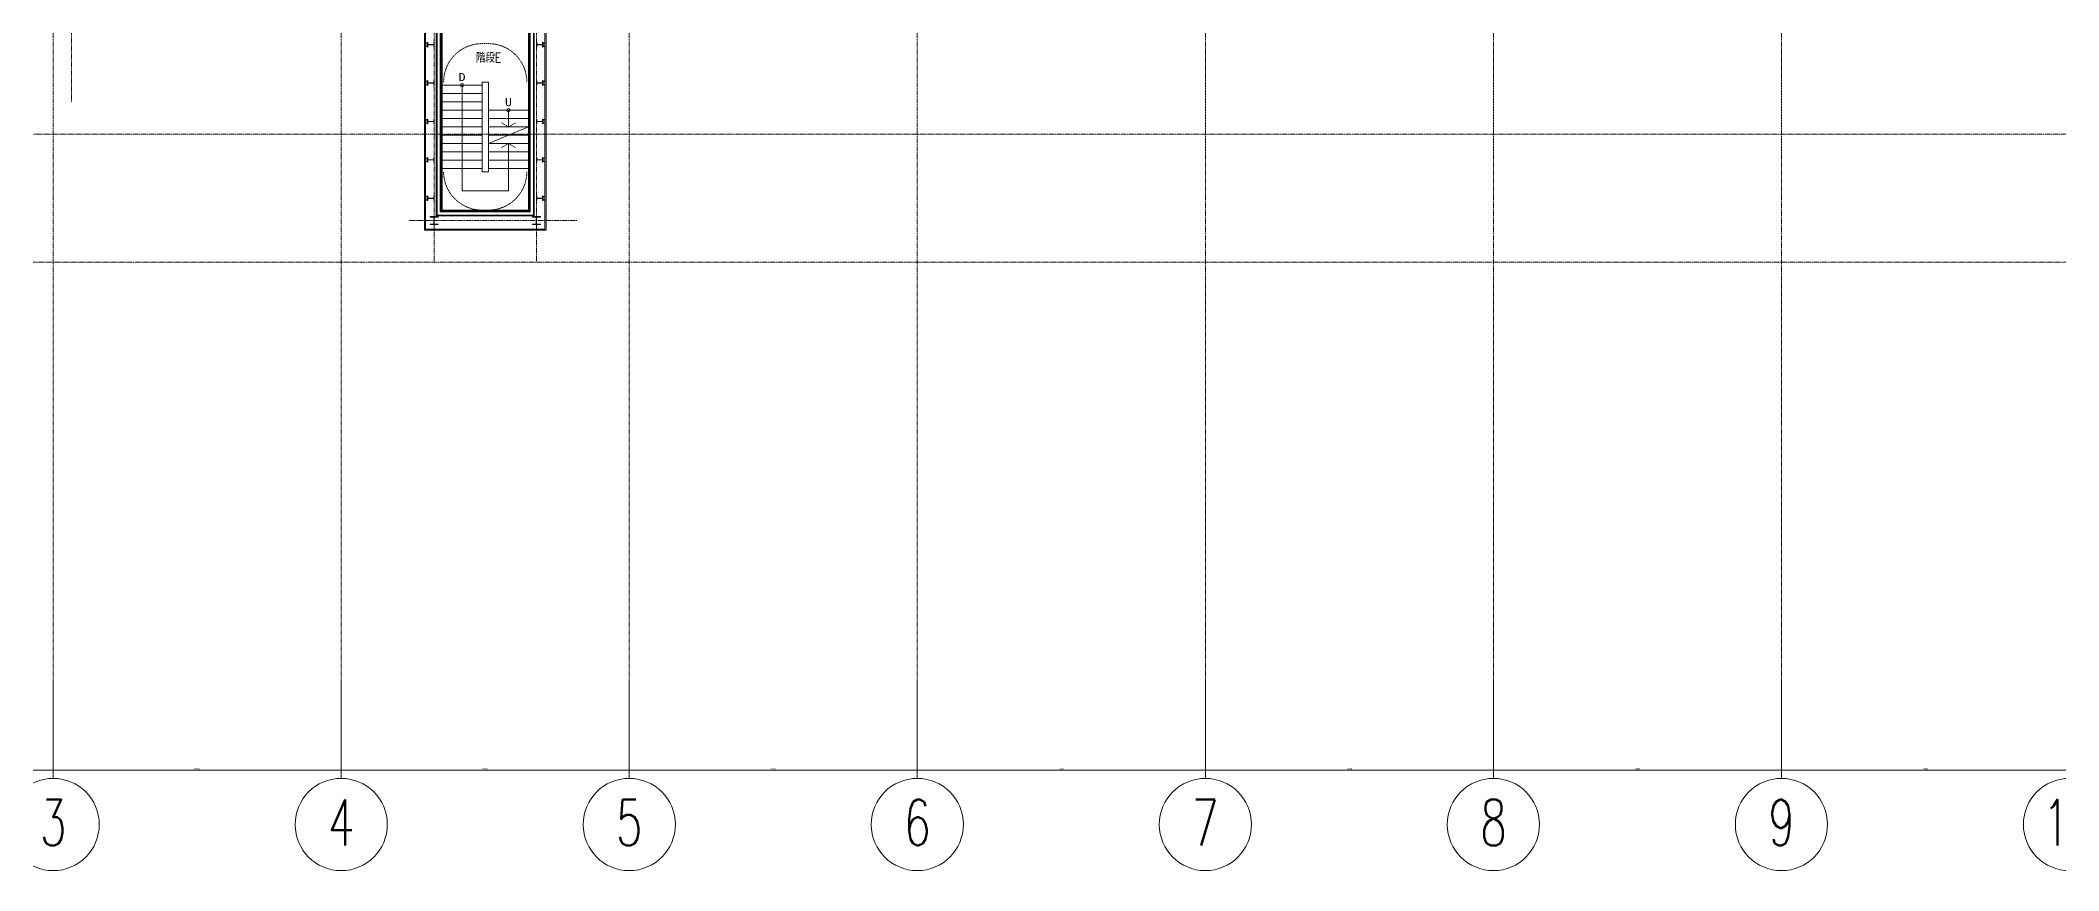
# Model space of a CAD drawing. Extents: x 248377 to 605788, y 154198 to 263202.
# Drawn here: x 291526 to 354586, y 154198 to 180135 of the extents above; entities that cross this region are included whole.
import ezdxf
from ezdxf.enums import TextEntityAlignment as Align

# ---------------------------------------------------------------- set-up
doc = ezdxf.new("R2010")
doc.units = 0
doc.header["$LTSCALE"] = 5
doc.linetypes.add('Data Center Layout_L20$0$CENTER', pattern=[2, 1.25, -0.25, 0.25, -0.25])
doc.linetypes.add('Data Center Layout_L20$0$HIDDENK2', pattern=[0.5, 0.25, -0.25])
doc.layers.add('Data Center Layout_L20$0$98-DIM', color=252, linetype='Continuous')
doc.layers.add('Data Center Layout_L20$0$MACHINE-DIM', color=252, linetype='Continuous')
for name, color, linetype, lineweight in [('Data Center Layout_L20$0$ARC', 252, 'Continuous', 0), ('Data Center Layout_L20$0$FLAG', 252, 'Continuous', 0), ('Data Center Layout_L20$0$H-SIN', 252, 'Data Center Layout_L20$0$CENTER', 9), ('Data Center Layout_L20$0$K-SIN', 252, 'Data Center Layout_L20$0$CENTER', 9), ('Data Center Layout_L20$0$SUGATA3', 252, 'Continuous', 0)]:
    doc.layers.add(name, color=color, linetype=linetype, lineweight=lineweight)
doc.styles.add('Data Center Layout_L20$0$ATS', font='monotxt', dxfattribs={"bigfont": 'BIGFONT'})
doc.styles.add('Data Center Layout_L20$0$dim-txt', font='isocp.shx', dxfattribs={"width": 0.7, "bigfont": 'chineset.shx'})
doc.styles.add('Data Center Layout_L20$0$ROMS', font='ROMANS.shx', dxfattribs={"bigfont": 'bigfont.shx'})
doc.styles.add('Data Center Layout_L20$0$型式1', font='simplex.shx', dxfattribs={"width": 0.68, "bigfont": 'chineset.shx'})
doc.dimstyles.new('Data Center Layout_L20$0$ARCH-dim-200MM', dxfattribs={"dimscale": 200, "dimtxt": 0.3, "dimasz": 0.1, "dimexe": 0.1, "dimexo": 0.1, "dimgap": 0.05, "dimtad": 1, "dimdec": 0, "dimlfac": 10, "dimdsep": 46, "dimtxsty": 'Data Center Layout_L20$0$dim-txt', "dimblk": 'Data Center Layout_L20$0$_Dot', "dimcen": 2, "dimclrd": 256, "dimclre": 256, "dimclrt": 256, "dimadec": 0, "dimazin": 0, "dimtfac": 0.8, "dimtdec": 1, "dimtix": 1, "dimtmove": 2, "dimatfit": 3, "dimldrblk": 'Data Center Layout_L20$0$_ArchTick', "dimfxl": 1, "dimtvp": 1, "dimtolj": 1, "dimlwd": 13, "dimlwe": 9, "dimarcsym": 0})

# ---------------------------------------------------------------- blocks, each defined once
blk = doc.blocks.new('Data Center Layout_L20$0$_Dot')
at = {"layer": 'Data Center Layout_L20$0$MACHINE-DIM', "color": 0, "lineweight": -2}
blk.add_line((-0.5, 0), (-1, 0), dxfattribs=at)
at = {"layer": 'Data Center Layout_L20$0$MACHINE-DIM', "color": 0, "const_width": 0.5}
blk.add_lwpolyline([(-0.25, 0, 1), (0.25, 0, 1)], format="xyb", close=True, dxfattribs=at)
blk = doc.blocks.new('*D53')
at = {"layer": 'Data Center Layout_L20$0$98-DIM', "lineweight": 9, "transparency": 16777216}
for p, q in [((378940, 126902), (378940, 124160)), ((387940, 126902), (387940, 124160))]:
    blk.add_line(p, q, dxfattribs=at)
at = {"layer": 'Data Center Layout_L20$0$98-DIM', "lineweight": 13, "transparency": 16777216}
blk.add_line((378960, 124180), (387920, 124180), dxfattribs=at)
at = {"layer": 'DEFPOINTS', "color": 0, "transparency": 16777216}
for p in [(378940, 126922), (387940, 126922), (387940, 124180)]:
    blk.add_point(p, dxfattribs=at)
at = {"layer": 'Data Center Layout_L20$0$98-DIM', "lineweight": 13, "transparency": 16777216, "xscale": 20, "yscale": 20, "zscale": 20, "rotation": 180}
blk.add_blockref('Data Center Layout_L20$0$_Dot', (378940, 124180), dxfattribs=at)
at = {"layer": 'Data Center Layout_L20$0$98-DIM', "lineweight": 13, "transparency": 16777216, "xscale": 20, "yscale": 20, "zscale": 20}
blk.add_blockref('Data Center Layout_L20$0$_Dot', (387940, 124180), dxfattribs=at)
at = {"layer": 'Data Center Layout_L20$0$98-DIM', "transparency": 16777216, "insert": (383440, 124220), "char_height": 60, "attachment_point": 5, "style": 'Data Center Layout_L20$0$dim-txt'}
blk.add_mtext('\\A1;90000', dxfattribs=at)
blk = doc.blocks.new('Data Center Layout_L20$0$_ArchTick')
at = {"layer": 'Data Center Layout_L20$0$MACHINE-DIM', "color": 0, "const_width": 0.15}
blk.add_lwpolyline([(-0.5, -0.5), (0.5, 0.5)], dxfattribs=at)
blk = doc.blocks.new('*D54')
at = {"layer": 'Data Center Layout_L20$0$98-DIM', "lineweight": 9, "transparency": 16777216}
for p, q in [((387940, 126902), (387940, 124160)), ((396940, 126902), (396940, 124160))]:
    blk.add_line(p, q, dxfattribs=at)
at = {"layer": 'Data Center Layout_L20$0$98-DIM', "lineweight": 13, "transparency": 16777216}
blk.add_line((387960, 124180), (396920, 124180), dxfattribs=at)
at = {"layer": 'DEFPOINTS', "color": 0, "transparency": 16777216}
for p in [(387940, 126922), (396940, 126922), (396940, 124180)]:
    blk.add_point(p, dxfattribs=at)
at = {"layer": 'Data Center Layout_L20$0$98-DIM', "lineweight": 13, "transparency": 16777216, "xscale": 20, "yscale": 20, "zscale": 20, "rotation": 180}
blk.add_blockref('Data Center Layout_L20$0$_Dot', (387940, 124180), dxfattribs=at)
at = {"layer": 'Data Center Layout_L20$0$98-DIM', "lineweight": 13, "transparency": 16777216, "xscale": 20, "yscale": 20, "zscale": 20}
blk.add_blockref('Data Center Layout_L20$0$_Dot', (396940, 124180), dxfattribs=at)
at = {"layer": 'Data Center Layout_L20$0$98-DIM', "transparency": 16777216, "insert": (392440, 124220), "char_height": 60, "attachment_point": 5, "style": 'Data Center Layout_L20$0$dim-txt'}
blk.add_mtext('\\A1;90000', dxfattribs=at)
blk = doc.blocks.new('*D55')
at = {"layer": 'Data Center Layout_L20$0$98-DIM', "lineweight": 9, "transparency": 16777216}
for p, q in [((360940, 126902), (360940, 124160)), ((369940, 126902), (369940, 124160))]:
    blk.add_line(p, q, dxfattribs=at)
at = {"layer": 'Data Center Layout_L20$0$98-DIM', "lineweight": 13, "transparency": 16777216}
blk.add_line((360960, 124180), (369920, 124180), dxfattribs=at)
at = {"layer": 'DEFPOINTS', "color": 0, "transparency": 16777216}
for p in [(360940, 126922), (369940, 126922), (369940, 124180)]:
    blk.add_point(p, dxfattribs=at)
at = {"layer": 'Data Center Layout_L20$0$98-DIM', "lineweight": 13, "transparency": 16777216, "xscale": 20, "yscale": 20, "zscale": 20, "rotation": 180}
blk.add_blockref('Data Center Layout_L20$0$_Dot', (360940, 124180), dxfattribs=at)
at = {"layer": 'Data Center Layout_L20$0$98-DIM', "lineweight": 13, "transparency": 16777216, "xscale": 20, "yscale": 20, "zscale": 20}
blk.add_blockref('Data Center Layout_L20$0$_Dot', (369940, 124180), dxfattribs=at)
at = {"layer": 'Data Center Layout_L20$0$98-DIM', "transparency": 16777216, "insert": (365440, 124220), "char_height": 60, "attachment_point": 5, "style": 'Data Center Layout_L20$0$dim-txt'}
blk.add_mtext('\\A1;90000', dxfattribs=at)
blk = doc.blocks.new('*D56')
at = {"layer": 'Data Center Layout_L20$0$98-DIM', "lineweight": 9, "transparency": 16777216}
for p, q in [((369940, 126902), (369940, 124160)), ((378940, 126902), (378940, 124160))]:
    blk.add_line(p, q, dxfattribs=at)
at = {"layer": 'Data Center Layout_L20$0$98-DIM', "lineweight": 13, "transparency": 16777216}
blk.add_line((369960, 124180), (378920, 124180), dxfattribs=at)
at = {"layer": 'DEFPOINTS', "color": 0, "transparency": 16777216}
for p in [(369940, 126922), (378940, 126922), (378940, 124180)]:
    blk.add_point(p, dxfattribs=at)
at = {"layer": 'Data Center Layout_L20$0$98-DIM', "lineweight": 13, "transparency": 16777216, "xscale": 20, "yscale": 20, "zscale": 20, "rotation": 180}
blk.add_blockref('Data Center Layout_L20$0$_Dot', (369940, 124180), dxfattribs=at)
at = {"layer": 'Data Center Layout_L20$0$98-DIM', "lineweight": 13, "transparency": 16777216, "xscale": 20, "yscale": 20, "zscale": 20}
blk.add_blockref('Data Center Layout_L20$0$_Dot', (378940, 124180), dxfattribs=at)
at = {"layer": 'Data Center Layout_L20$0$98-DIM', "transparency": 16777216, "insert": (374440, 124220), "char_height": 60, "attachment_point": 5, "style": 'Data Center Layout_L20$0$dim-txt'}
blk.add_mtext('\\A1;90000', dxfattribs=at)
blk = doc.blocks.new('*D57')
at = {"layer": 'Data Center Layout_L20$0$98-DIM', "lineweight": 9, "transparency": 16777216}
for p, q in [((342940, 126902), (342940, 124160)), ((351940, 126902), (351940, 124160))]:
    blk.add_line(p, q, dxfattribs=at)
at = {"layer": 'Data Center Layout_L20$0$98-DIM', "lineweight": 13, "transparency": 16777216}
blk.add_line((342960, 124180), (351920, 124180), dxfattribs=at)
at = {"layer": 'DEFPOINTS', "color": 0, "transparency": 16777216}
for p in [(342940, 126922), (351940, 126922), (351940, 124180)]:
    blk.add_point(p, dxfattribs=at)
at = {"layer": 'Data Center Layout_L20$0$98-DIM', "lineweight": 13, "transparency": 16777216, "xscale": 20, "yscale": 20, "zscale": 20, "rotation": 180}
blk.add_blockref('Data Center Layout_L20$0$_Dot', (342940, 124180), dxfattribs=at)
at = {"layer": 'Data Center Layout_L20$0$98-DIM', "lineweight": 13, "transparency": 16777216, "xscale": 20, "yscale": 20, "zscale": 20}
blk.add_blockref('Data Center Layout_L20$0$_Dot', (351940, 124180), dxfattribs=at)
at = {"layer": 'Data Center Layout_L20$0$98-DIM', "transparency": 16777216, "insert": (347440, 124220), "char_height": 60, "attachment_point": 5, "style": 'Data Center Layout_L20$0$dim-txt'}
blk.add_mtext('\\A1;90000', dxfattribs=at)
blk = doc.blocks.new('*D58')
at = {"layer": 'Data Center Layout_L20$0$98-DIM', "lineweight": 9, "transparency": 16777216}
for p, q in [((324940, 126902), (324940, 124160)), ((333940, 126902), (333940, 124160))]:
    blk.add_line(p, q, dxfattribs=at)
at = {"layer": 'Data Center Layout_L20$0$98-DIM', "lineweight": 13, "transparency": 16777216}
blk.add_line((324960, 124180), (333920, 124180), dxfattribs=at)
at = {"layer": 'DEFPOINTS', "color": 0, "transparency": 16777216}
for p in [(324940, 126922), (333940, 126922), (333940, 124180)]:
    blk.add_point(p, dxfattribs=at)
at = {"layer": 'Data Center Layout_L20$0$98-DIM', "lineweight": 13, "transparency": 16777216, "xscale": 20, "yscale": 20, "zscale": 20, "rotation": 180}
blk.add_blockref('Data Center Layout_L20$0$_Dot', (324940, 124180), dxfattribs=at)
at = {"layer": 'Data Center Layout_L20$0$98-DIM', "lineweight": 13, "transparency": 16777216, "xscale": 20, "yscale": 20, "zscale": 20}
blk.add_blockref('Data Center Layout_L20$0$_Dot', (333940, 124180), dxfattribs=at)
at = {"layer": 'Data Center Layout_L20$0$98-DIM', "transparency": 16777216, "insert": (329440, 124220), "char_height": 60, "attachment_point": 5, "style": 'Data Center Layout_L20$0$dim-txt'}
blk.add_mtext('\\A1;90000', dxfattribs=at)
blk = doc.blocks.new('*D60')
at = {"layer": 'Data Center Layout_L20$0$98-DIM', "lineweight": 9, "transparency": 16777216}
for p, q in [((333940, 126902), (333940, 124160)), ((342940, 126902), (342940, 124160))]:
    blk.add_line(p, q, dxfattribs=at)
at = {"layer": 'Data Center Layout_L20$0$98-DIM', "lineweight": 13, "transparency": 16777216}
blk.add_line((333960, 124180), (342920, 124180), dxfattribs=at)
at = {"layer": 'DEFPOINTS', "color": 0, "transparency": 16777216}
for p in [(333940, 126922), (342940, 126922), (342940, 124180)]:
    blk.add_point(p, dxfattribs=at)
at = {"layer": 'Data Center Layout_L20$0$98-DIM', "lineweight": 13, "transparency": 16777216, "xscale": 20, "yscale": 20, "zscale": 20, "rotation": 180}
blk.add_blockref('Data Center Layout_L20$0$_Dot', (333940, 124180), dxfattribs=at)
at = {"layer": 'Data Center Layout_L20$0$98-DIM', "lineweight": 13, "transparency": 16777216, "xscale": 20, "yscale": 20, "zscale": 20}
blk.add_blockref('Data Center Layout_L20$0$_Dot', (342940, 124180), dxfattribs=at)
at = {"layer": 'Data Center Layout_L20$0$98-DIM', "transparency": 16777216, "insert": (338440, 124220), "char_height": 60, "attachment_point": 5, "style": 'Data Center Layout_L20$0$dim-txt'}
blk.add_mtext('\\A1;90000', dxfattribs=at)
blk = doc.blocks.new('*D61')
at = {"layer": 'Data Center Layout_L20$0$98-DIM', "lineweight": 9, "transparency": 16777216}
for p, q in [((351940, 126902), (351940, 124160)), ((360940, 126902), (360940, 124160))]:
    blk.add_line(p, q, dxfattribs=at)
at = {"layer": 'Data Center Layout_L20$0$98-DIM', "lineweight": 13, "transparency": 16777216}
blk.add_line((351960, 124180), (360920, 124180), dxfattribs=at)
at = {"layer": 'DEFPOINTS', "color": 0, "transparency": 16777216}
for p in [(351940, 126922), (360940, 126922), (360940, 124180)]:
    blk.add_point(p, dxfattribs=at)
at = {"layer": 'Data Center Layout_L20$0$98-DIM', "lineweight": 13, "transparency": 16777216, "xscale": 20, "yscale": 20, "zscale": 20, "rotation": 180}
blk.add_blockref('Data Center Layout_L20$0$_Dot', (351940, 124180), dxfattribs=at)
at = {"layer": 'Data Center Layout_L20$0$98-DIM', "lineweight": 13, "transparency": 16777216, "xscale": 20, "yscale": 20, "zscale": 20}
blk.add_blockref('Data Center Layout_L20$0$_Dot', (360940, 124180), dxfattribs=at)
at = {"layer": 'Data Center Layout_L20$0$98-DIM', "transparency": 16777216, "insert": (356440, 124220), "char_height": 60, "attachment_point": 5, "style": 'Data Center Layout_L20$0$dim-txt'}
blk.add_mtext('\\A1;90000', dxfattribs=at)
blk = doc.blocks.new('Data Center Layout_L20$0$A$C80dc7663')
at = {"layer": 'Data Center Layout_L20$0$ARC'}
for p, q in [((346035.24, 148245.59), (346035.24, 141620.59)), ((346060.24, 141645.59), (346060.24, 148245.59)), ((348820.24, 148245.59), (348820.24, 141645.59)), ((348845.24, 148245.59), (348845.24, 141620.59)), ((345575.24, 141080.59), (345575.24, 147580.59)), ((345910.24, 147895.59), (345910.24, 141495.59)), ((345935.24, 147895.59), (345935.24, 141520.59)), ((348945.24, 147895.59), (348945.24, 141520.59)), ((348970.24, 147895.59), (348970.24, 141495.59)), ((349305.24, 141080.59), (349305.24, 147580.59)), ((345540.24, 141045.59), (345540.24, 147545.59)), ((349340.24, 141045.59), (349340.24, 147545.59)), ((348970.24, 141495.59), (345910.24, 141495.59)), ((348945.24, 141520.59), (345935.24, 141520.59)), ((348845.24, 141620.59), (346035.24, 141620.59)), ((348820.24, 141645.59), (346060.24, 141645.59)), ((345540.24, 141045.59), (349340.24, 141045.59)), ((345575.24, 141080.59), (349305.24, 141080.59))]:
    blk.add_line(p, q, dxfattribs=at)
for points in [[(345625.24, 146795.59), (345625.24, 146895.59), (345575.24, 146895.59), (345575.24, 146795.59)], [(345590.24, 146901.59), (345640.24, 146901.59), (345640.24, 146851.59), (345634.24, 146851.59), (345634.24, 146895.59), (345590.24, 146895.59)], [(345590.24, 146789.59), (345640.24, 146789.59), (345640.24, 146839.59), (345634.24, 146839.59), (345634.24, 146795.59), (345590.24, 146795.59)], [(345640.24, 146770.59), (345640.24, 146920.59), (345649.24, 146920.59), (345649.24, 146848.59), (345831.24, 146848.59), (345831.24, 146920.59), (345840.24, 146920.59), (345840.24, 146770.59), (345831.24, 146770.59), (345831.24, 146842.59), (345649.24, 146842.59), (345649.24, 146770.59)], [(349240.24, 146770.59), (349240.24, 146920.59), (349231.24, 146920.59), (349231.24, 146848.59), (349049.24, 146848.59), (349049.24, 146920.59), (349040.24, 146920.59), (349040.24, 146770.59), (349049.24, 146770.59), (349049.24, 146842.59), (349231.24, 146842.59), (349231.24, 146770.59)], [(349290.24, 146901.59), (349240.24, 146901.59), (349240.24, 146851.59), (349246.24, 146851.59), (349246.24, 146895.59), (349290.24, 146895.59)], [(349290.24, 146789.59), (349240.24, 146789.59), (349240.24, 146839.59), (349246.24, 146839.59), (349246.24, 146795.59), (349290.24, 146795.59)], [(349255.24, 146795.59), (349255.24, 146895.59), (349305.24, 146895.59), (349305.24, 146795.59)], [(345625.24, 145595.59), (345625.24, 145695.59), (345575.24, 145695.59), (345575.24, 145595.59)], [(345590.24, 145701.59), (345640.24, 145701.59), (345640.24, 145651.59), (345634.24, 145651.59), (345634.24, 145695.59), (345590.24, 145695.59)], [(345640.24, 145570.59), (345640.24, 145720.59), (345649.24, 145720.59), (345649.24, 145648.59), (345831.24, 145648.59), (345831.24, 145720.59), (345840.24, 145720.59), (345840.24, 145570.59), (345831.24, 145570.59), (345831.24, 145642.59), (345649.24, 145642.59), (345649.24, 145570.59)], [(349240.24, 145570.59), (349240.24, 145720.59), (349231.24, 145720.59), (349231.24, 145648.59), (349049.24, 145648.59), (349049.24, 145720.59), (349040.24, 145720.59), (349040.24, 145570.59), (349049.24, 145570.59), (349049.24, 145642.59), (349231.24, 145642.59), (349231.24, 145570.59)], [(349290.24, 145701.59), (349240.24, 145701.59), (349240.24, 145651.59), (349246.24, 145651.59), (349246.24, 145695.59), (349290.24, 145695.59)], [(349255.24, 145595.59), (349255.24, 145695.59), (349305.24, 145695.59), (349305.24, 145595.59)], [(345590.24, 145589.59), (345640.24, 145589.59), (345640.24, 145639.59), (345634.24, 145639.59), (345634.24, 145595.59), (345590.24, 145595.59)], [(349290.24, 145589.59), (349240.24, 145589.59), (349240.24, 145639.59), (349246.24, 145639.59), (349246.24, 145595.59), (349290.24, 145595.59)], [(345625.24, 144395.59), (345625.24, 144495.59), (345575.24, 144495.59), (345575.24, 144395.59)], [(345590.24, 144501.59), (345640.24, 144501.59), (345640.24, 144451.59), (345634.24, 144451.59), (345634.24, 144495.59), (345590.24, 144495.59)], [(345590.24, 144389.59), (345640.24, 144389.59), (345640.24, 144439.59), (345634.24, 144439.59), (345634.24, 144395.59), (345590.24, 144395.59)], [(345640.24, 144370.59), (345640.24, 144520.59), (345649.24, 144520.59), (345649.24, 144448.59), (345831.24, 144448.59), (345831.24, 144520.59), (345840.24, 144520.59), (345840.24, 144370.59), (345831.24, 144370.59), (345831.24, 144442.59), (345649.24, 144442.59), (345649.24, 144370.59)], [(349240.24, 144370.59), (349240.24, 144520.59), (349231.24, 144520.59), (349231.24, 144448.59), (349049.24, 144448.59), (349049.24, 144520.59), (349040.24, 144520.59), (349040.24, 144370.59), (349049.24, 144370.59), (349049.24, 144442.59), (349231.24, 144442.59), (349231.24, 144370.59)], [(349290.24, 144501.59), (349240.24, 144501.59), (349240.24, 144451.59), (349246.24, 144451.59), (349246.24, 144495.59), (349290.24, 144495.59)], [(349290.24, 144389.59), (349240.24, 144389.59), (349240.24, 144439.59), (349246.24, 144439.59), (349246.24, 144395.59), (349290.24, 144395.59)], [(349255.24, 144395.59), (349255.24, 144495.59), (349305.24, 144495.59), (349305.24, 144395.59)], [(345625.24, 143195.59), (345625.24, 143295.59), (345575.24, 143295.59), (345575.24, 143195.59)], [(345590.24, 143301.59), (345640.24, 143301.59), (345640.24, 143251.59), (345634.24, 143251.59), (345634.24, 143295.59), (345590.24, 143295.59)], [(345590.24, 143189.59), (345640.24, 143189.59), (345640.24, 143239.59), (345634.24, 143239.59), (345634.24, 143195.59), (345590.24, 143195.59)], [(345640.24, 143170.59), (345640.24, 143320.59), (345649.24, 143320.59), (345649.24, 143248.59), (345831.24, 143248.59), (345831.24, 143320.59), (345840.24, 143320.59), (345840.24, 143170.59), (345831.24, 143170.59), (345831.24, 143242.59), (345649.24, 143242.59), (345649.24, 143170.59)], [(349240.24, 143170.59), (349240.24, 143320.59), (349231.24, 143320.59), (349231.24, 143248.59), (349049.24, 143248.59), (349049.24, 143320.59), (349040.24, 143320.59), (349040.24, 143170.59), (349049.24, 143170.59), (349049.24, 143242.59), (349231.24, 143242.59), (349231.24, 143170.59)], [(349290.24, 143301.59), (349240.24, 143301.59), (349240.24, 143251.59), (349246.24, 143251.59), (349246.24, 143295.59), (349290.24, 143295.59)], [(349290.24, 143189.59), (349240.24, 143189.59), (349240.24, 143239.59), (349246.24, 143239.59), (349246.24, 143195.59), (349290.24, 143195.59)], [(349255.24, 143195.59), (349255.24, 143295.59), (349305.24, 143295.59), (349305.24, 143195.59)], [(345625.24, 141995.59), (345625.24, 142095.59), (345575.24, 142095.59), (345575.24, 141995.59)], [(345590.24, 142101.59), (345640.24, 142101.59), (345640.24, 142051.59), (345634.24, 142051.59), (345634.24, 142095.59), (345590.24, 142095.59)], [(345590.24, 141989.59), (345640.24, 141989.59), (345640.24, 142039.59), (345634.24, 142039.59), (345634.24, 141995.59), (345590.24, 141995.59)], [(345640.24, 141970.59), (345640.24, 142120.59), (345649.24, 142120.59), (345649.24, 142048.59), (345831.24, 142048.59), (345831.24, 142120.59), (345840.24, 142120.59), (345840.24, 141970.59), (345831.24, 141970.59), (345831.24, 142042.59), (345649.24, 142042.59), (345649.24, 141970.59)], [(349240.24, 141970.59), (349240.24, 142120.59), (349231.24, 142120.59), (349231.24, 142048.59), (349049.24, 142048.59), (349049.24, 142120.59), (349040.24, 142120.59), (349040.24, 141970.59), (349049.24, 141970.59), (349049.24, 142042.59), (349231.24, 142042.59), (349231.24, 141970.59)], [(349290.24, 142101.59), (349240.24, 142101.59), (349240.24, 142051.59), (349246.24, 142051.59), (349246.24, 142095.59), (349290.24, 142095.59)], [(349290.24, 141989.59), (349240.24, 141989.59), (349240.24, 142039.59), (349246.24, 142039.59), (349246.24, 141995.59), (349290.24, 141995.59)], [(349255.24, 141995.59), (349255.24, 142095.59), (349305.24, 142095.59), (349305.24, 141995.59)], [(345965.24, 141470.59), (345715.24, 141470.59), (345715.24, 141456.59), (345835.74, 141456.59), (345835.74, 141234.59), (345715.24, 141234.59), (345715.24, 141220.59), (345965.24, 141220.59), (345965.24, 141234.59), (345844.74, 141234.59), (345844.74, 141456.59), (345965.24, 141456.59)], [(349165.24, 141220.59), (348915.24, 141220.59), (348915.24, 141234.59), (349035.74, 141234.59), (349035.74, 141456.59), (348915.24, 141456.59), (348915.24, 141470.59), (349165.24, 141470.59), (349165.24, 141456.59), (349044.74, 141456.59), (349044.74, 141234.59), (349165.24, 141234.59)]]:
    blk.add_lwpolyline(points, close=True, dxfattribs=at)
at = {"layer": 'Data Center Layout_L20$0$FLAG'}
for p, q in [((333940.24, 126921.53), (333940.24, 123921.53)), ((342940.24, 126921.53), (342940.24, 123921.53)), ((351940.24, 126921.53), (351940.24, 123921.53)), ((360940.24, 126921.53), (360940.24, 123921.53)), ((369940.24, 126921.53), (369940.24, 123921.53)), ((378940.24, 126921.53), (378940.24, 123921.53)), ((387940.24, 126921.53), (387940.24, 123921.53))]:
    blk.add_line(p, q, dxfattribs=at)
for centre in [(333940.24, 122481.53), (342940.24, 122481.53), (351940.24, 122481.53), (360940.24, 122481.53), (369940.24, 122481.53), (378940.24, 122481.53), (387940.24, 122481.53), (396940.24, 122481.53)]:
    blk.add_circle(centre, 1440, dxfattribs=at)
at = {"layer": 'Data Center Layout_L20$0$H-SIN'}
for p, q in [((333940.24, 124521.53), (333940.24, 230045.59)), ((342940.24, 124521.53), (342940.24, 230045.59)), ((351940.24, 124521.53), (351940.24, 230045.59)), ((360940.24, 124521.53), (360940.24, 230045.59)), ((369940.24, 124521.53), (369940.24, 230045.59)), ((378940.24, 124521.53), (378940.24, 230045.59)), ((387940.24, 124521.53), (387940.24, 230045.59)), ((294307.41, 140045.59), (588940.24, 140045.59))]:
    blk.add_line(p, q, dxfattribs=at)
at = {"layer": 'Data Center Layout_L20$0$K-SIN'}
for p, q in [((334515.24, 145045.59), (334515.24, 222045.59)), ((345840.24, 140045.59), (345840.24, 148545.59)), ((345840.24, 140045.59), (345840.24, 148545.59)), ((349040.24, 140045.59), (349040.24, 148545.59)), ((349040.24, 140045.59), (349040.24, 148545.59)), ((309694.58, 144045.59), (588940.24, 144045.59)), ((350305.24, 141345.59), (345040.24, 141345.59))]:
    blk.add_line(p, q, dxfattribs=at)
at = {"layer": 'Data Center Layout_L20$0$SUGATA3'}
for p, q in [((346090.24, 141675.59), (346090.24, 148245.59)), ((348790.24, 141675.59), (348790.24, 148245.59)), ((347340.24, 142875.59), (347340.24, 145675.59)), ((347540.24, 145675.59), (347340.24, 145675.59)), ((347540.24, 142875.59), (347540.24, 145675.59)), ((347340.24, 145575.59), (346090.24, 145575.59)), ((347340.24, 145315.59), (346090.24, 145315.59)), ((347340.24, 145055.59), (346090.24, 145055.59)), ((346715.24, 145575.59), (346715.24, 142275.59)), ((347340.24, 144795.59), (346090.24, 144795.59)), ((347340.24, 144535.59), (346090.24, 144535.59)), ((347540.24, 144795.59), (348790.24, 144795.59)), ((347540.24, 144535.59), (348790.24, 144535.59)), ((348165.24, 144275.59), (348165.24, 144795.59)), ((347340.24, 144275.59), (346090.24, 144275.59)), ((347340.24, 144015.59), (346090.24, 144015.59)), ((348790.24, 144275.59), (347540.24, 143755.59)), ((347540.24, 144275.59), (348790.24, 144275.59)), ((347540.24, 144015.59), (348790.24, 144015.59)), ((347340.24, 143755.59), (346090.24, 143755.59)), ((347340.24, 143495.59), (346090.24, 143495.59)), ((347340.24, 143235.59), (346090.24, 143235.59)), ((347540.24, 143755.59), (348790.24, 143755.59)), ((347540.24, 143495.59), (348790.24, 143495.59)), ((347540.24, 143235.59), (348790.24, 143235.59)), ((348165.24, 143755.59), (348165.24, 142275.59)), ((347340.24, 142975.59), (346090.24, 142975.59)), ((347540.24, 142875.59), (347340.24, 142875.59)), ((347540.24, 142975.59), (348790.24, 142975.59)), ((346715.24, 142275.59), (348165.24, 142275.59)), ((348790.24, 141675.59), (346090.24, 141675.59))]:
    blk.add_line(p, q, dxfattribs=at)
at = {"layer": 'Data Center Layout_L20$0$SUGATA3', "linetype": 'Data Center Layout_L20$0$HIDDENK2'}
for points in [[(348740.24, 145675.59, 0.41421356), (347540.24, 146875.59), (347340.24, 146875.59, 0.41421356), (346140.24, 145675.59)], [(348740.24, 142875.59, -0.41421356), (347540.24, 141675.59), (347340.24, 141675.59, -0.41421356), (346140.24, 142875.59)]]:
    blk.add_lwpolyline(points, format="xyb", dxfattribs=at)
at = {"layer": 'Data Center Layout_L20$0$SUGATA3'}
for points in [[(348381.75, 144400.59), (348165.24, 144275.59), (347948.74, 144400.59)], [(348381.75, 143630.59), (348165.24, 143755.59), (347948.74, 143630.59)]]:
    blk.add_lwpolyline(points, dxfattribs=at)
for centre in [(346715.24, 145575.59), (348165.24, 144795.59)]:
    blk.add_circle(centre, 50, dxfattribs=at)
at = {"layer": 'Data Center Layout_L20$0$98-DIM', "style": 'Data Center Layout_L20$0$型式1', "width": 0.68}
for s, p in [('3', (333940.24, 123261.53)), ('4', (342940.24, 123261.53)), ('5', (351940.24, 123261.53)), ('6', (360940.24, 123261.53)), ('7', (369940.24, 123261.53)), ('8', (378940.24, 123261.53)), ('9', (387940.24, 123261.53)), ('10', (396940.24, 123261.53))]:
    blk.add_text(s, height=1440, dxfattribs=at).set_placement(p, align=Align.TOP_CENTER)
at = {"layer": 'Data Center Layout_L20$0$ARC', "style": 'Data Center Layout_L20$0$ROMS', "width": 0.8}
blk.add_text('階段E', height=300, dxfattribs=at).set_placement((347543.09, 146434.99), align=Align.MIDDLE_CENTER)
at = {"layer": 'Data Center Layout_L20$0$ARC', "style": 'Data Center Layout_L20$0$ATS'}
for s, p in [('D', (346715.24, 145830.49)), ('U', (348165.24, 145050.49))]:
    blk.add_text(s, height=250, dxfattribs=at).set_placement(p, align=Align.MIDDLE_CENTER)
at = {"layer": 'Data Center Layout_L20$0$98-DIM'}
for base, p1, p2, picture, middle in [((333940.24, 124179.82), (324940.24, 126921.53), (333940.24, 126921.53), '*D58', (329440.24, 124219.82)), ((342940.24, 124179.82), (333940.24, 126921.53), (342940.24, 126921.53), '*D60', (338440.24, 124219.82)), ((351940.24, 124179.82), (342940.24, 126921.53), (351940.24, 126921.53), '*D57', (347440.24, 124219.82)), ((360940.24, 124179.82), (351940.24, 126921.53), (360940.24, 126921.53), '*D61', (356440.24, 124219.82)), ((369940.24, 124179.82), (360940.24, 126921.53), (369940.24, 126921.53), '*D55', (365440.24, 124219.82)), ((378940.24, 124179.82), (369940.24, 126921.53), (378940.24, 126921.53), '*D56', (374440.24, 124219.82)), ((387940.24, 124179.82), (378940.24, 126921.53), (387940.24, 126921.53), '*D53', (383440.24, 124219.82)), ((396940.24, 124179.82), (387940.24, 126921.53), (396940.24, 126921.53), '*D54', (392440.24, 124219.82))]:
    dim = blk.add_linear_dim(base=base, p1=p1, p2=p2, dimstyle='Data Center Layout_L20$0$ARCH-dim-200MM', dxfattribs=at)
    dim.commit()
    dim.dimension.update_dxf_attribs({"geometry": picture, "text_midpoint": middle})
blk = doc.blocks.new('Data Center Layout_L20')
blk.add_blockref('Data Center Layout_L20$0$A$C80dc7663', (-42015, 33157))

msp = doc.modelspace()

# ---------------------------------------------------------------- block references
msp.add_blockref('Data Center Layout_L20', (0, 0))

doc.saveas('drawing.dxf')
